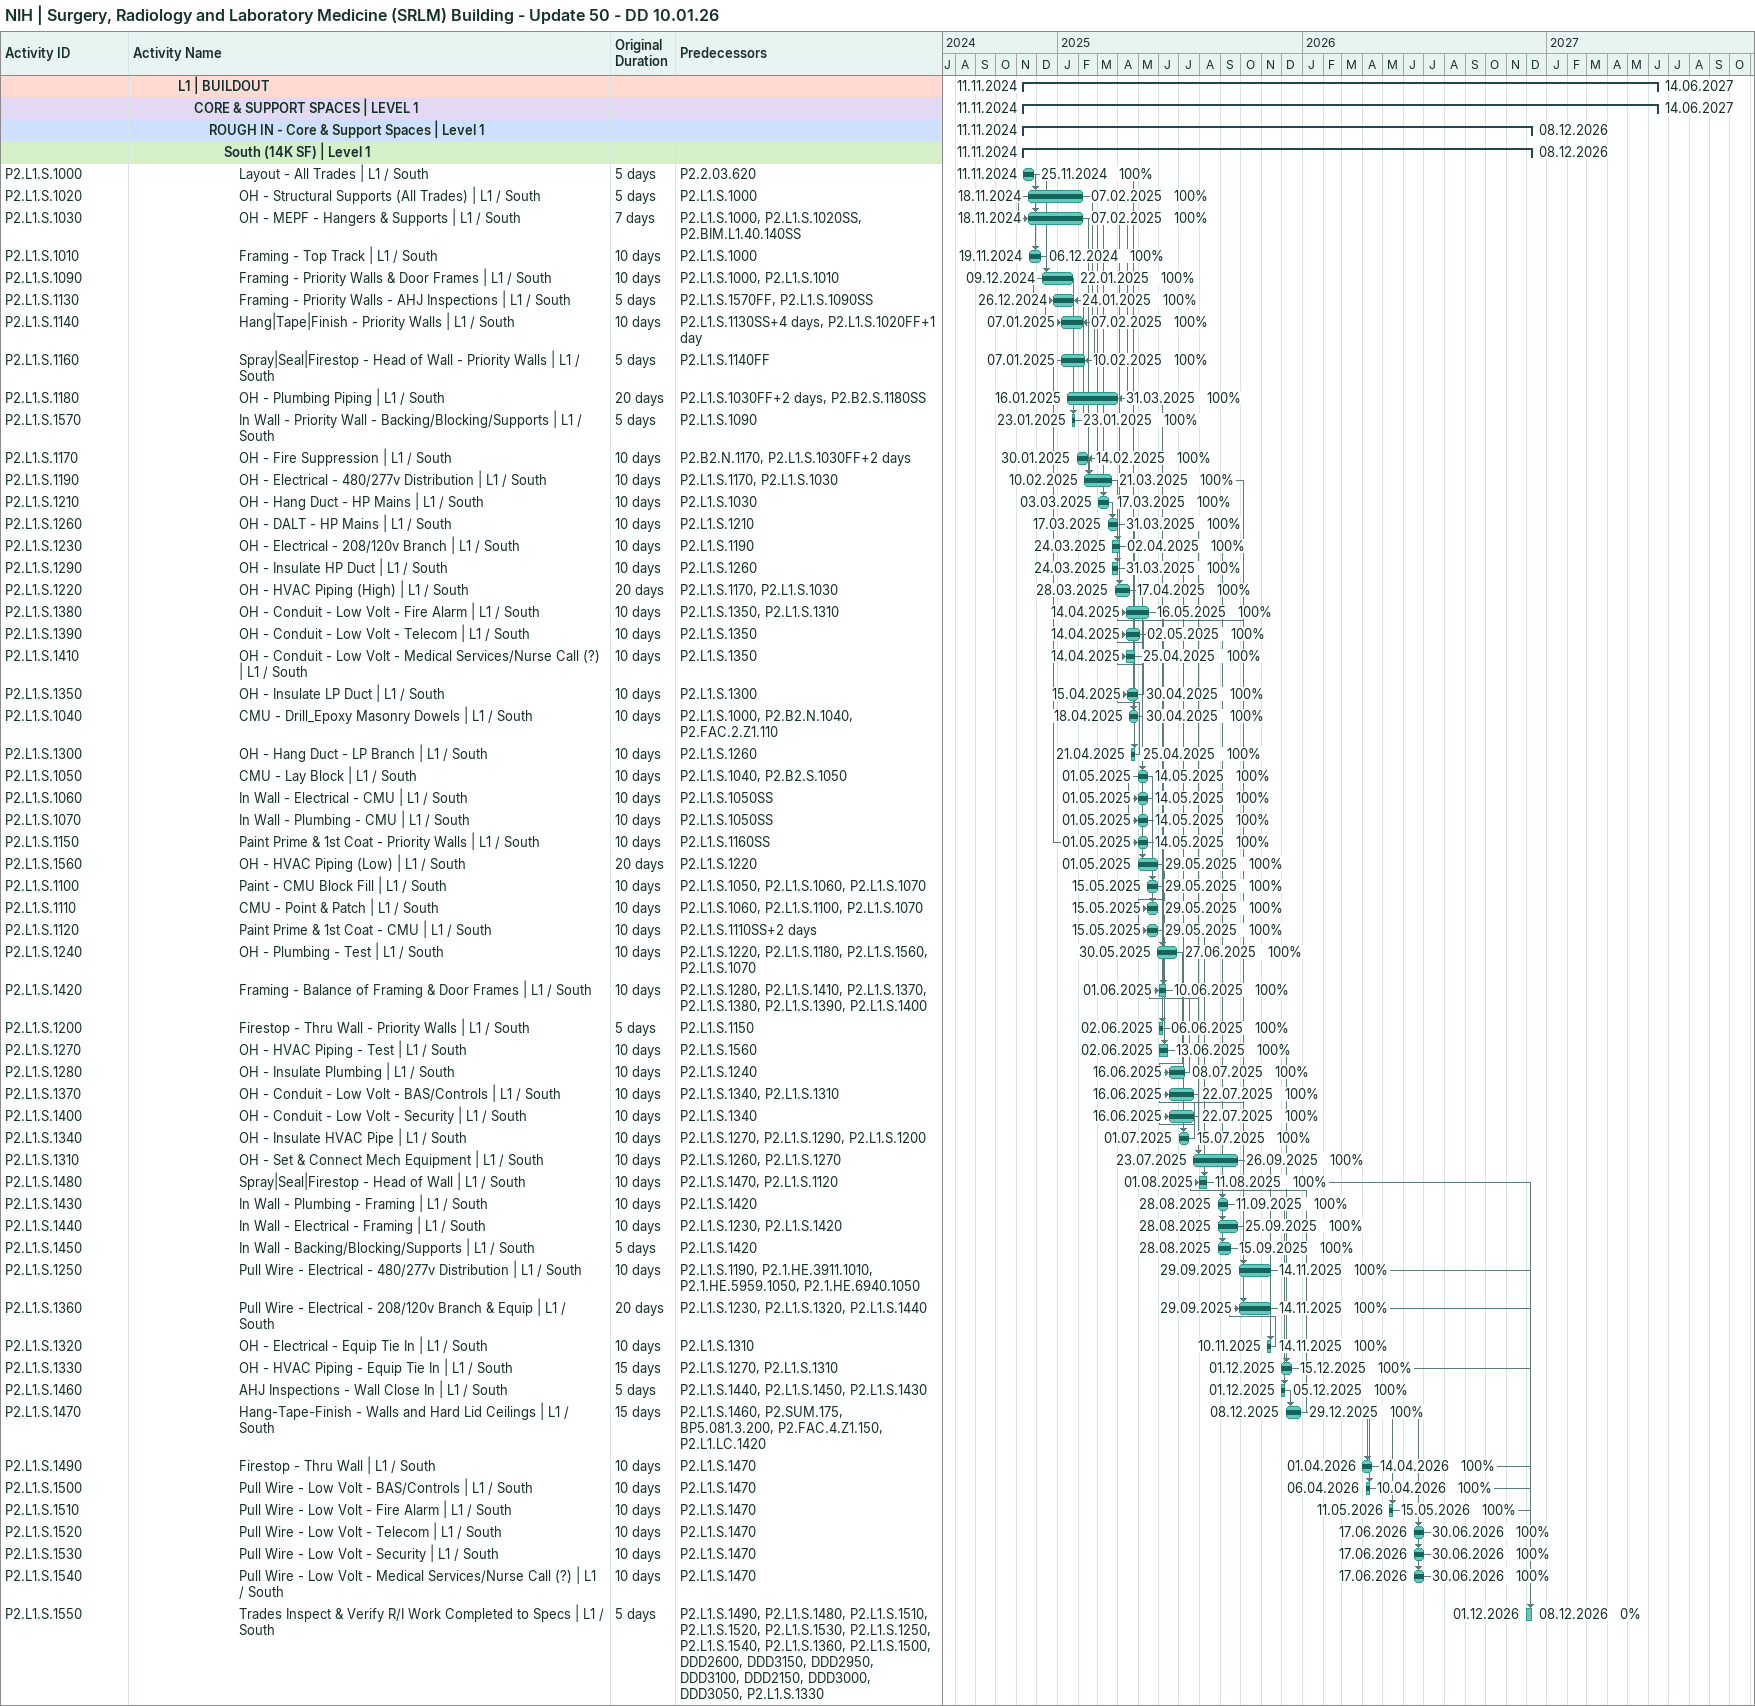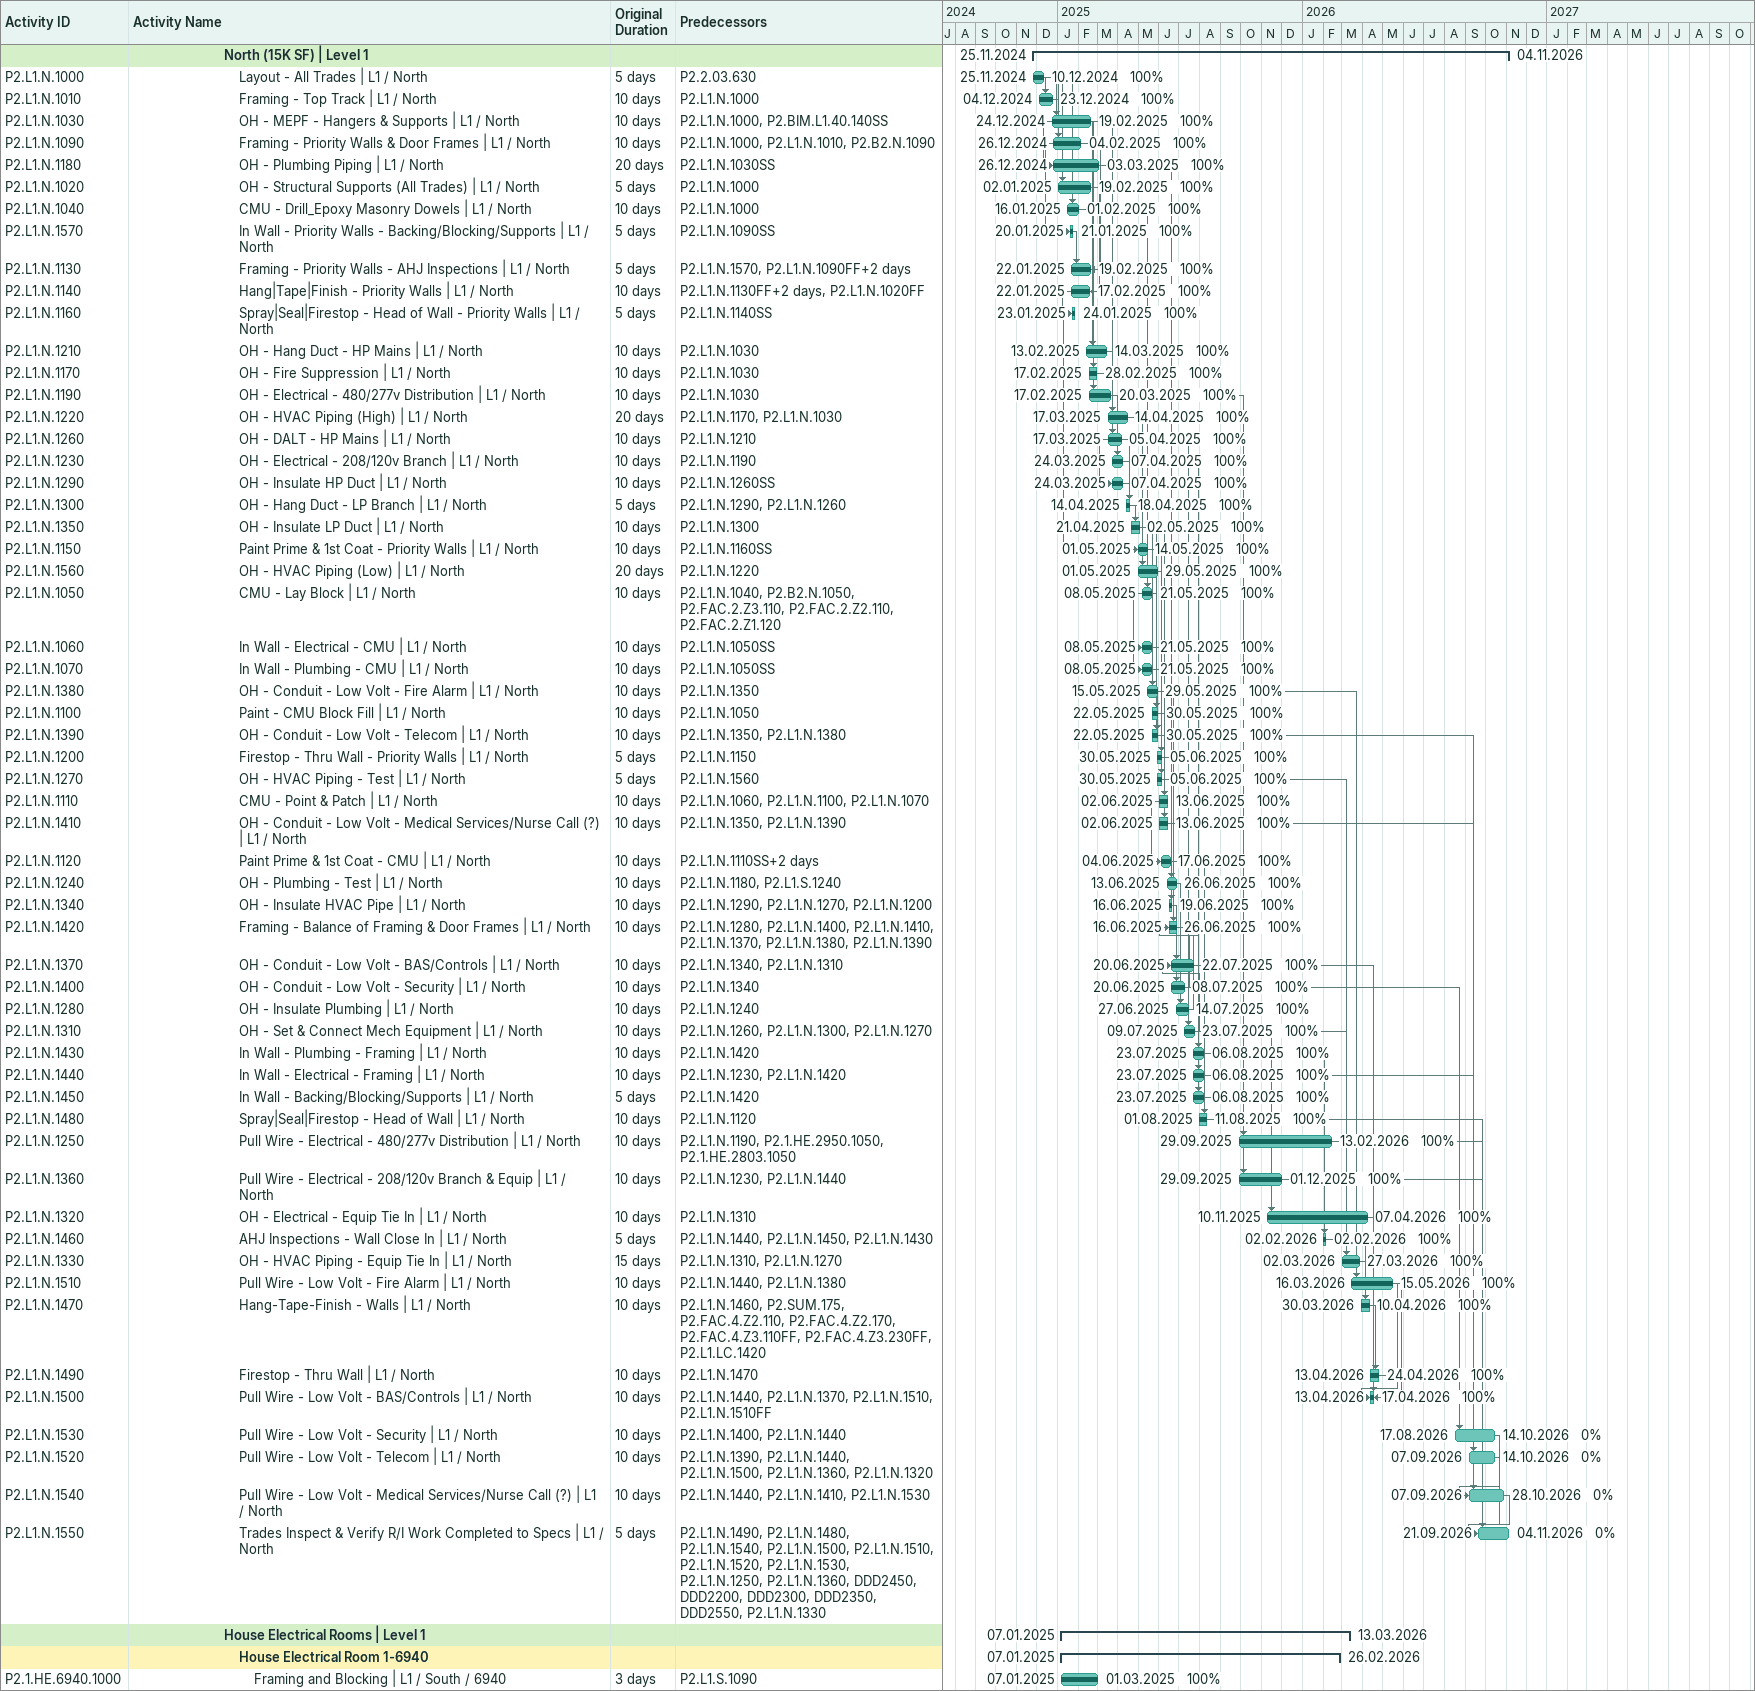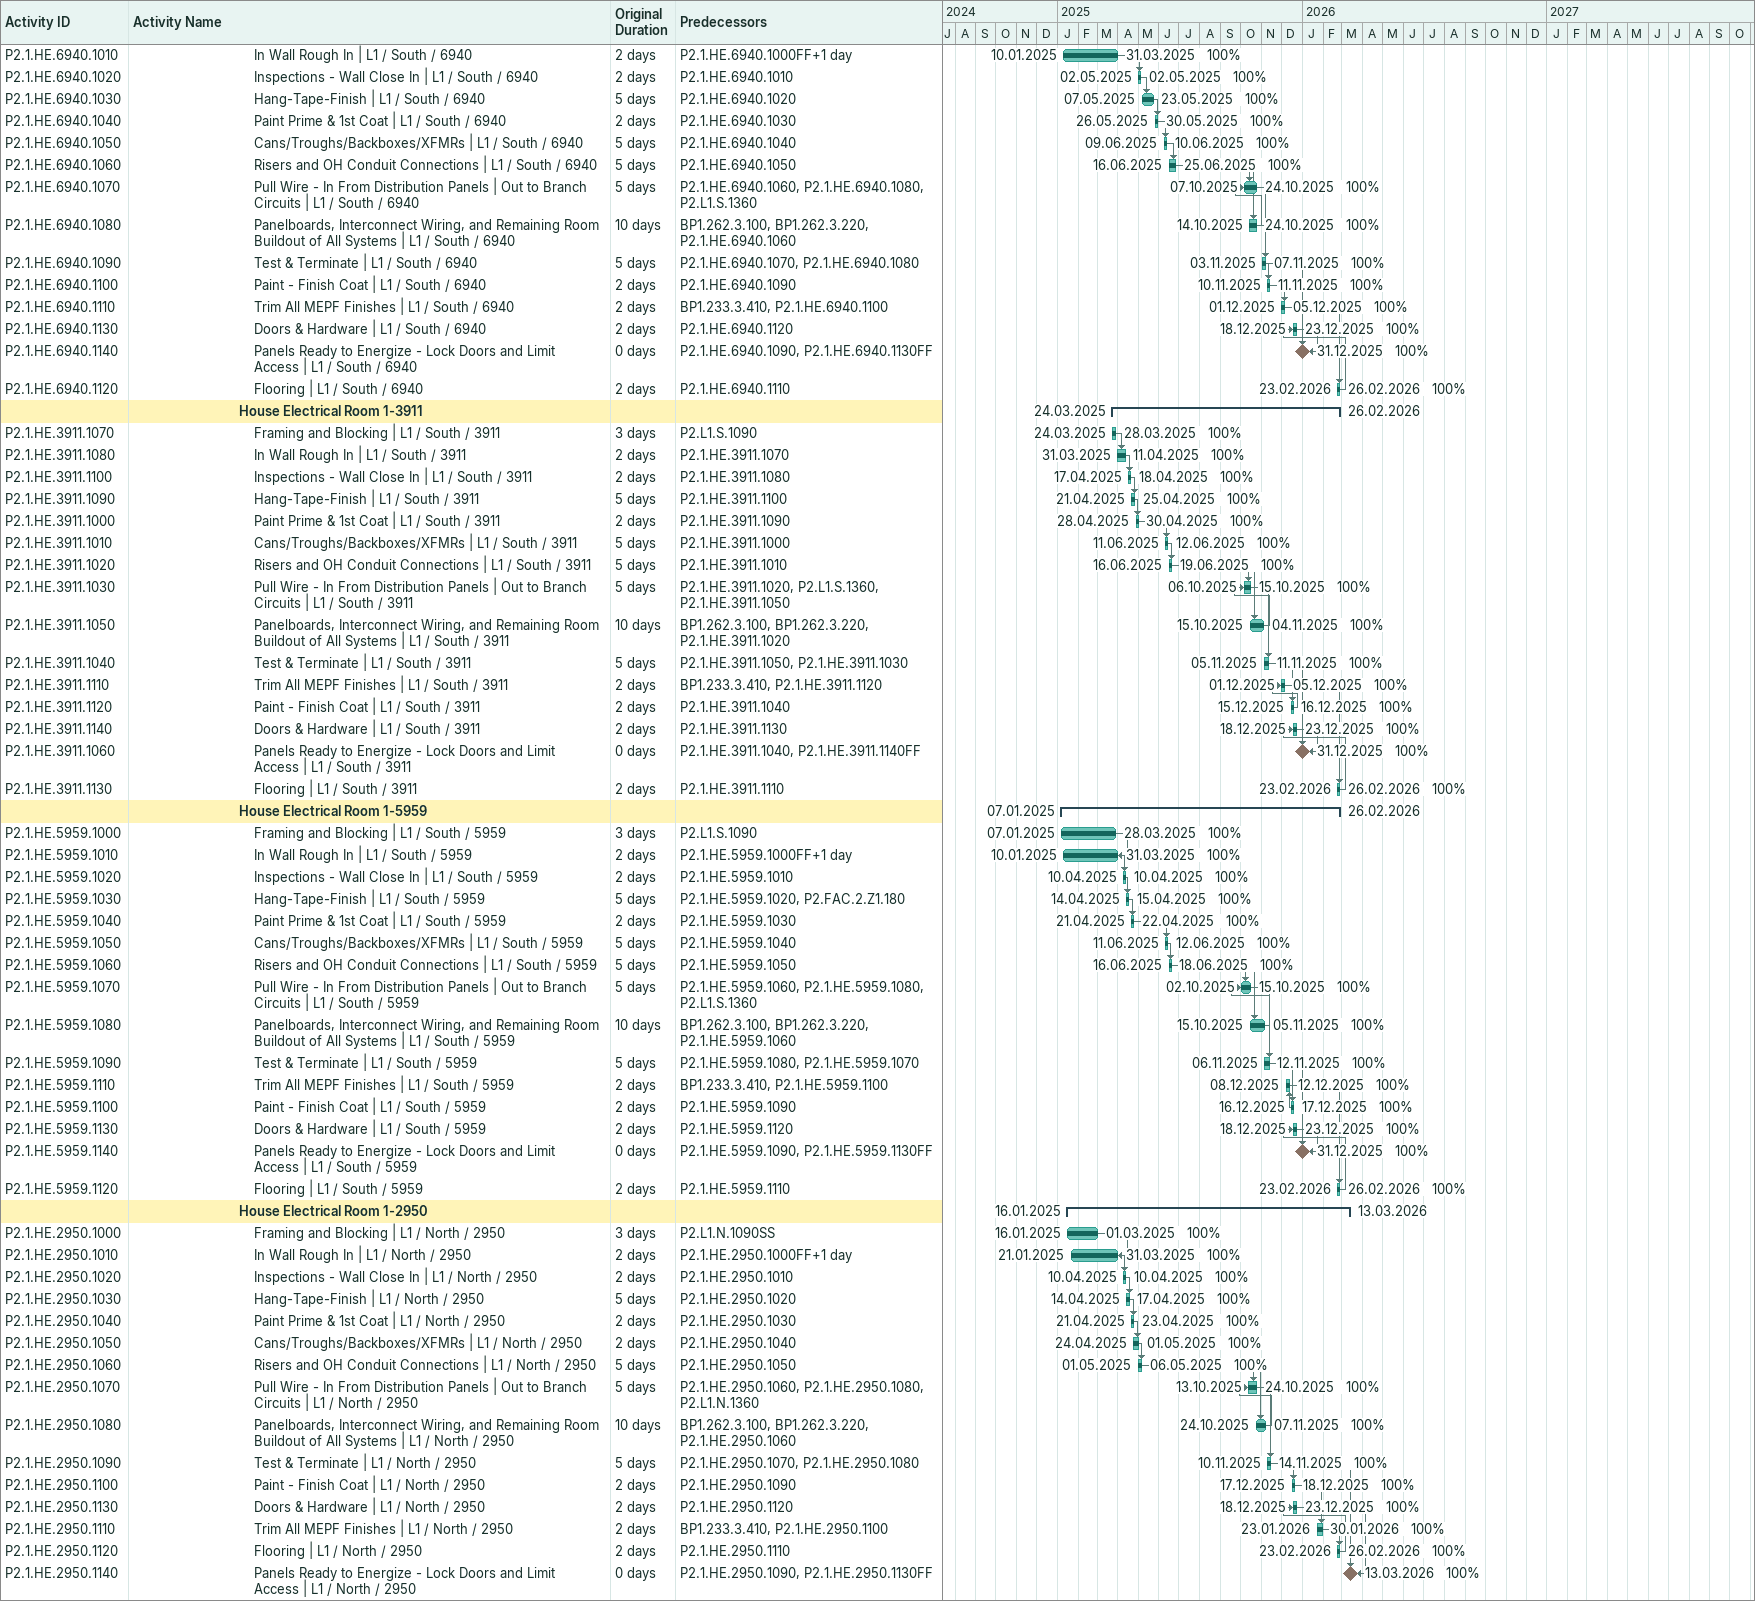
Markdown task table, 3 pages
NIH | Surgery, Radiology and Laboratory Medicine (SRLM) Building - Update 50 - DD 10.01.26

| ID | Level | Task | Original duration | Start | Finish | Predecessors | % complete |
|---|---|---|---|---|---|---|---|
|  | 4 | **L1 \| BUILDOUT** |  | 2024-11-11 | 2027-06-14 |  |  |
|  | 5 | **CORE & SUPPORT SPACES \| LEVEL 1** |  | 2024-11-11 | 2027-06-14 |  |  |
|  | 6 | **ROUGH IN - Core & Support Spaces \| Level 1** |  | 2024-11-11 | 2026-12-08 |  |  |
|  | 7 | **South (14K SF) \| Level 1** |  | 2024-11-11 | 2026-12-08 |  |  |
| P2.L1.S.1000 | 8 | Layout - All Trades \| L1 / South | 5d | 2024-11-11 | 2024-11-25 | P2.2.03.620 | 100 |
| P2.L1.S.1020 | 8 | OH - Structural Supports (All Trades) \| L1 / South | 5d | 2024-11-18 | 2025-02-07 | P2.L1.S.1000 | 100 |
| P2.L1.S.1030 | 8 | OH - MEPF - Hangers & Supports \| L1 / South | 7d | 2024-11-18 | 2025-02-07 | P2.L1.S.1000, P2.L1.S.1020SS, P2.BIM.L1.40.140SS | 100 |
| P2.L1.S.1010 | 8 | Framing - Top Track \| L1 / South | 10d | 2024-11-19 | 2024-12-06 | P2.L1.S.1000 | 100 |
| P2.L1.S.1090 | 8 | Framing - Priority Walls & Door Frames \| L1 / South | 10d | 2024-12-09 | 2025-01-22 | P2.L1.S.1000, P2.L1.S.1010 | 100 |
| P2.L1.S.1130 | 8 | Framing - Priority Walls - AHJ Inspections \| L1 / South | 5d | 2024-12-26 | 2025-01-24 | P2.L1.S.1570FF, P2.L1.S.1090SS | 100 |
| P2.L1.S.1140 | 8 | Hang\|Tape\|Finish - Priority Walls \| L1 / South | 10d | 2025-01-07 | 2025-02-07 | P2.L1.S.1130SS+4d, P2.L1.S.1020FF+1d | 100 |
| P2.L1.S.1160 | 8 | Spray\|Seal\|Firestop - Head of Wall - Priority Walls \| L1 / South | 5d | 2025-01-07 | 2025-02-10 | P2.L1.S.1140FF | 100 |
| P2.L1.S.1180 | 8 | OH - Plumbing Piping \| L1 / South | 20d | 2025-01-16 | 2025-03-31 | P2.L1.S.1030FF+2d, P2.B2.S.1180SS | 100 |
| P2.L1.S.1570 | 8 | In Wall - Priority Wall - Backing/Blocking/Supports \| L1 / South | 5d | 2025-01-23 | 2025-01-23 | P2.L1.S.1090 | 100 |
| P2.L1.S.1170 | 8 | OH - Fire Suppression \| L1 / South | 10d | 2025-01-30 | 2025-02-14 | P2.B2.N.1170, P2.L1.S.1030FF+2d | 100 |
| P2.L1.S.1190 | 8 | OH - Electrical - 480/277v Distribution \| L1 / South | 10d | 2025-02-10 | 2025-03-21 | P2.L1.S.1170, P2.L1.S.1030 | 100 |
| P2.L1.S.1210 | 8 | OH - Hang Duct - HP Mains \| L1 / South | 10d | 2025-03-03 | 2025-03-17 | P2.L1.S.1030 | 100 |
| P2.L1.S.1260 | 8 | OH - DALT - HP Mains \| L1 / South | 10d | 2025-03-17 | 2025-03-31 | P2.L1.S.1210 | 100 |
| P2.L1.S.1230 | 8 | OH - Electrical - 208/120v Branch \| L1 / South | 10d | 2025-03-24 | 2025-04-02 | P2.L1.S.1190 | 100 |
| P2.L1.S.1290 | 8 | OH - Insulate HP Duct \| L1 / South | 10d | 2025-03-24 | 2025-03-31 | P2.L1.S.1260 | 100 |
| P2.L1.S.1220 | 8 | OH - HVAC Piping (High) \| L1 / South | 20d | 2025-03-28 | 2025-04-17 | P2.L1.S.1170, P2.L1.S.1030 | 100 |
| P2.L1.S.1380 | 8 | OH - Conduit - Low Volt - Fire Alarm \| L1 / South | 10d | 2025-04-14 | 2025-05-16 | P2.L1.S.1350, P2.L1.S.1310 | 100 |
| P2.L1.S.1390 | 8 | OH - Conduit - Low Volt - Telecom \| L1 / South | 10d | 2025-04-14 | 2025-05-02 | P2.L1.S.1350 | 100 |
| P2.L1.S.1410 | 8 | OH - Conduit - Low Volt - Medical Services/Nurse Call (?) \| L1 / South | 10d | 2025-04-14 | 2025-04-25 | P2.L1.S.1350 | 100 |
| P2.L1.S.1350 | 8 | OH - Insulate LP Duct \| L1 / South | 10d | 2025-04-15 | 2025-04-30 | P2.L1.S.1300 | 100 |
| P2.L1.S.1040 | 8 | CMU - Drill_Epoxy Masonry Dowels \| L1 / South | 10d | 2025-04-18 | 2025-04-30 | P2.L1.S.1000, P2.B2.N.1040, P2.FAC.2.Z1.110 | 100 |
| P2.L1.S.1300 | 8 | OH - Hang Duct - LP Branch \| L1 / South | 10d | 2025-04-21 | 2025-04-25 | P2.L1.S.1260 | 100 |
| P2.L1.S.1050 | 8 | CMU - Lay Block \| L1 / South | 10d | 2025-05-01 | 2025-05-14 | P2.L1.S.1040, P2.B2.S.1050 | 100 |
| P2.L1.S.1060 | 8 | In Wall - Electrical - CMU \| L1 / South | 10d | 2025-05-01 | 2025-05-14 | P2.L1.S.1050SS | 100 |
| P2.L1.S.1070 | 8 | In Wall - Plumbing - CMU \| L1 / South | 10d | 2025-05-01 | 2025-05-14 | P2.L1.S.1050SS | 100 |
| P2.L1.S.1150 | 8 | Paint Prime & 1st Coat - Priority Walls \| L1 / South | 10d | 2025-05-01 | 2025-05-14 | P2.L1.S.1160SS | 100 |
| P2.L1.S.1560 | 8 | OH - HVAC Piping (Low) \| L1 / South | 20d | 2025-05-01 | 2025-05-29 | P2.L1.S.1220 | 100 |
| P2.L1.S.1100 | 8 | Paint - CMU Block Fill \| L1 / South | 10d | 2025-05-15 | 2025-05-29 | P2.L1.S.1050, P2.L1.S.1060, P2.L1.S.1070 | 100 |
| P2.L1.S.1110 | 8 | CMU - Point & Patch \| L1 / South | 10d | 2025-05-15 | 2025-05-29 | P2.L1.S.1060, P2.L1.S.1100, P2.L1.S.1070 | 100 |
| P2.L1.S.1120 | 8 | Paint Prime & 1st Coat - CMU \| L1 / South | 10d | 2025-05-15 | 2025-05-29 | P2.L1.S.1110SS+2d | 100 |
| P2.L1.S.1240 | 8 | OH - Plumbing - Test \| L1 / South | 10d | 2025-05-30 | 2025-06-27 | P2.L1.S.1220, P2.L1.S.1180, P2.L1.S.1560, P2.L1.S.1070 | 100 |
| P2.L1.S.1420 | 8 | Framing - Balance of Framing & Door Frames \| L1 / South | 10d | 2025-06-01 | 2025-06-10 | P2.L1.S.1280, P2.L1.S.1410, P2.L1.S.1370, P2.L1.S.1380, P2.L1.S.1390, P2.L1.S.1400 | 100 |
| P2.L1.S.1200 | 8 | Firestop - Thru Wall - Priority Walls \| L1 / South | 5d | 2025-06-02 | 2025-06-06 | P2.L1.S.1150 | 100 |
| P2.L1.S.1270 | 8 | OH - HVAC Piping - Test \| L1 / South | 10d | 2025-06-02 | 2025-06-13 | P2.L1.S.1560 | 100 |
| P2.L1.S.1280 | 8 | OH - Insulate Plumbing \| L1 / South | 10d | 2025-06-16 | 2025-07-08 | P2.L1.S.1240 | 100 |
| P2.L1.S.1370 | 8 | OH - Conduit - Low Volt - BAS/Controls \| L1 / South | 10d | 2025-06-16 | 2025-07-22 | P2.L1.S.1340, P2.L1.S.1310 | 100 |
| P2.L1.S.1400 | 8 | OH - Conduit - Low Volt - Security \| L1 / South | 10d | 2025-06-16 | 2025-07-22 | P2.L1.S.1340 | 100 |
| P2.L1.S.1340 | 8 | OH - Insulate HVAC Pipe \| L1 / South | 10d | 2025-07-01 | 2025-07-15 | P2.L1.S.1270, P2.L1.S.1290, P2.L1.S.1200 | 100 |
| P2.L1.S.1310 | 8 | OH - Set & Connect Mech Equipment \| L1 / South | 10d | 2025-07-23 | 2025-09-26 | P2.L1.S.1260, P2.L1.S.1270 | 100 |
| P2.L1.S.1480 | 8 | Spray\|Seal\|Firestop - Head of Wall \| L1 / South | 10d | 2025-08-01 | 2025-08-11 | P2.L1.S.1470, P2.L1.S.1120 | 100 |
| P2.L1.S.1430 | 8 | In Wall - Plumbing - Framing \| L1 / South | 10d | 2025-08-28 | 2025-09-11 | P2.L1.S.1420 | 100 |
| P2.L1.S.1440 | 8 | In Wall - Electrical - Framing \| L1 / South | 10d | 2025-08-28 | 2025-09-25 | P2.L1.S.1230, P2.L1.S.1420 | 100 |
| P2.L1.S.1450 | 8 | In Wall - Backing/Blocking/Supports \| L1 / South | 5d | 2025-08-28 | 2025-09-15 | P2.L1.S.1420 | 100 |
| P2.L1.S.1250 | 8 | Pull Wire - Electrical - 480/277v Distribution \| L1 / South | 10d | 2025-09-29 | 2025-11-14 | P2.L1.S.1190, P2.1.HE.3911.1010, P2.1.HE.5959.1050, P2.1.HE.6940.1050 | 100 |
| P2.L1.S.1360 | 8 | Pull Wire - Electrical - 208/120v Branch & Equip \| L1 / South | 20d | 2025-09-29 | 2025-11-14 | P2.L1.S.1230, P2.L1.S.1320, P2.L1.S.1440 | 100 |
| P2.L1.S.1320 | 8 | OH - Electrical - Equip Tie In \| L1 / South | 10d | 2025-11-10 | 2025-11-14 | P2.L1.S.1310 | 100 |
| P2.L1.S.1330 | 8 | OH - HVAC Piping - Equip Tie In \| L1 / South | 15d | 2025-12-01 | 2025-12-15 | P2.L1.S.1270, P2.L1.S.1310 | 100 |
| P2.L1.S.1460 | 8 | AHJ Inspections - Wall Close In \| L1 / South | 5d | 2025-12-01 | 2025-12-05 | P2.L1.S.1440, P2.L1.S.1450, P2.L1.S.1430 | 100 |
| P2.L1.S.1470 | 8 | Hang-Tape-Finish - Walls and Hard Lid Ceilings \| L1 / South | 15d | 2025-12-08 | 2025-12-29 | P2.L1.S.1460, P2.SUM.175, BP5.081.3.200, P2.FAC.4.Z1.150, P2.L1.LC.1420 | 100 |
| P2.L1.S.1490 | 8 | Firestop - Thru Wall \| L1 / South | 10d | 2026-04-01 | 2026-04-14 | P2.L1.S.1470 | 100 |
| P2.L1.S.1500 | 8 | Pull Wire - Low Volt - BAS/Controls \| L1 / South | 10d | 2026-04-06 | 2026-04-10 | P2.L1.S.1470 | 100 |
| P2.L1.S.1510 | 8 | Pull Wire - Low Volt - Fire Alarm \| L1 / South | 10d | 2026-05-11 | 2026-05-15 | P2.L1.S.1470 | 100 |
| P2.L1.S.1520 | 8 | Pull Wire - Low Volt - Telecom \| L1 / South | 10d | 2026-06-17 | 2026-06-30 | P2.L1.S.1470 | 100 |
| P2.L1.S.1530 | 8 | Pull Wire - Low Volt - Security \| L1 / South | 10d | 2026-06-17 | 2026-06-30 | P2.L1.S.1470 | 100 |
| P2.L1.S.1540 | 8 | Pull Wire - Low Volt - Medical Services/Nurse Call (?) \| L1 / South | 10d | 2026-06-17 | 2026-06-30 | P2.L1.S.1470 | 100 |
| P2.L1.S.1550 | 8 | Trades Inspect & Verify R/I Work Completed to Specs \| L1 / South | 5d | 2026-12-01 | 2026-12-08 | P2.L1.S.1490, P2.L1.S.1480, P2.L1.S.1510, P2.L1.S.1520, P2.L1.S.1530, P2.L1.S.1250, P2.L1.S.1540, P2.L1.S.1360, P2.L1.S.1500, DDD2600, DDD3150, DDD2950, DDD3100, DDD2150, DDD3000, DDD3050, P2.L1.S.1330 | 0 |
|  | 7 | **North (15K SF) \| Level 1** |  | 2024-11-25 | 2026-11-04 |  |  |
| P2.L1.N.1000 | 8 | Layout - All Trades \| L1 / North | 5d | 2024-11-25 | 2024-12-10 | P2.2.03.630 | 100 |
| P2.L1.N.1010 | 8 | Framing - Top Track \| L1 / North | 10d | 2024-12-04 | 2024-12-23 | P2.L1.N.1000 | 100 |
| P2.L1.N.1030 | 8 | OH - MEPF - Hangers & Supports \| L1 / North | 10d | 2024-12-24 | 2025-02-19 | P2.L1.N.1000, P2.BIM.L1.40.140SS | 100 |
| P2.L1.N.1090 | 8 | Framing - Priority Walls & Door Frames \| L1 / North | 10d | 2024-12-26 | 2025-02-04 | P2.L1.N.1000, P2.L1.N.1010, P2.B2.N.1090 | 100 |
| P2.L1.N.1180 | 8 | OH - Plumbing Piping \| L1 / North | 20d | 2024-12-26 | 2025-03-03 | P2.L1.N.1030SS | 100 |
| P2.L1.N.1020 | 8 | OH - Structural Supports (All Trades) \| L1 / North | 5d | 2025-01-02 | 2025-02-19 | P2.L1.N.1000 | 100 |
| P2.L1.N.1040 | 8 | CMU - Drill_Epoxy Masonry Dowels \| L1 / North | 10d | 2025-01-16 | 2025-02-01 | P2.L1.N.1000 | 100 |
| P2.L1.N.1570 | 8 | In Wall - Priority Walls - Backing/Blocking/Supports \| L1 / North | 5d | 2025-01-20 | 2025-01-21 | P2.L1.N.1090SS | 100 |
| P2.L1.N.1130 | 8 | Framing - Priority Walls - AHJ Inspections \| L1 / North | 5d | 2025-01-22 | 2025-02-19 | P2.L1.N.1570, P2.L1.N.1090FF+2d | 100 |
| P2.L1.N.1140 | 8 | Hang\|Tape\|Finish - Priority Walls \| L1 / North | 10d | 2025-01-22 | 2025-02-17 | P2.L1.N.1130FF+2d, P2.L1.N.1020FF | 100 |
| P2.L1.N.1160 | 8 | Spray\|Seal\|Firestop - Head of Wall - Priority Walls \| L1 / North | 5d | 2025-01-23 | 2025-01-24 | P2.L1.N.1140SS | 100 |
| P2.L1.N.1210 | 8 | OH - Hang Duct - HP Mains \| L1 / North | 10d | 2025-02-13 | 2025-03-14 | P2.L1.N.1030 | 100 |
| P2.L1.N.1170 | 8 | OH - Fire Suppression \| L1 / North | 10d | 2025-02-17 | 2025-02-28 | P2.L1.N.1030 | 100 |
| P2.L1.N.1190 | 8 | OH - Electrical - 480/277v Distribution \| L1 / North | 10d | 2025-02-17 | 2025-03-20 | P2.L1.N.1030 | 100 |
| P2.L1.N.1220 | 8 | OH - HVAC Piping (High) \| L1 / North | 20d | 2025-03-17 | 2025-04-14 | P2.L1.N.1170, P2.L1.N.1030 | 100 |
| P2.L1.N.1260 | 8 | OH - DALT - HP Mains \| L1 / North | 10d | 2025-03-17 | 2025-04-05 | P2.L1.N.1210 | 100 |
| P2.L1.N.1230 | 8 | OH - Electrical - 208/120v Branch \| L1 / North | 10d | 2025-03-24 | 2025-04-07 | P2.L1.N.1190 | 100 |
| P2.L1.N.1290 | 8 | OH - Insulate HP Duct \| L1 / North | 10d | 2025-03-24 | 2025-04-07 | P2.L1.N.1260SS | 100 |
| P2.L1.N.1300 | 8 | OH - Hang Duct - LP Branch \| L1 / North | 5d | 2025-04-14 | 2025-04-18 | P2.L1.N.1290, P2.L1.N.1260 | 100 |
| P2.L1.N.1350 | 8 | OH - Insulate LP Duct \| L1 / North | 10d | 2025-04-21 | 2025-05-02 | P2.L1.N.1300 | 100 |
| P2.L1.N.1150 | 8 | Paint Prime & 1st Coat - Priority Walls \| L1 / North | 10d | 2025-05-01 | 2025-05-14 | P2.L1.N.1160SS | 100 |
| P2.L1.N.1560 | 8 | OH - HVAC Piping (Low) \| L1 / North | 20d | 2025-05-01 | 2025-05-29 | P2.L1.N.1220 | 100 |
| P2.L1.N.1050 | 8 | CMU - Lay Block \| L1 / North | 10d | 2025-05-08 | 2025-05-21 | P2.L1.N.1040, P2.B2.N.1050, P2.FAC.2.Z3.110, P2.FAC.2.Z2.110, P2.FAC.2.Z1.120 | 100 |
| P2.L1.N.1060 | 8 | In Wall - Electrical - CMU \| L1 / North | 10d | 2025-05-08 | 2025-05-21 | P2.L1.N.1050SS | 100 |
| P2.L1.N.1070 | 8 | In Wall - Plumbing - CMU \| L1 / North | 10d | 2025-05-08 | 2025-05-21 | P2.L1.N.1050SS | 100 |
| P2.L1.N.1380 | 8 | OH - Conduit - Low Volt - Fire Alarm \| L1 / North | 10d | 2025-05-15 | 2025-05-29 | P2.L1.N.1350 | 100 |
| P2.L1.N.1100 | 8 | Paint - CMU Block Fill \| L1 / North | 10d | 2025-05-22 | 2025-05-30 | P2.L1.N.1050 | 100 |
| P2.L1.N.1390 | 8 | OH - Conduit - Low Volt - Telecom \| L1 / North | 10d | 2025-05-22 | 2025-05-30 | P2.L1.N.1350, P2.L1.N.1380 | 100 |
| P2.L1.N.1200 | 8 | Firestop - Thru Wall - Priority Walls \| L1 / North | 5d | 2025-05-30 | 2025-06-05 | P2.L1.N.1150 | 100 |
| P2.L1.N.1270 | 8 | OH - HVAC Piping - Test \| L1 / North | 5d | 2025-05-30 | 2025-06-05 | P2.L1.N.1560 | 100 |
| P2.L1.N.1110 | 8 | CMU - Point & Patch \| L1 / North | 10d | 2025-06-02 | 2025-06-13 | P2.L1.N.1060, P2.L1.N.1100, P2.L1.N.1070 | 100 |
| P2.L1.N.1410 | 8 | OH - Conduit - Low Volt - Medical Services/Nurse Call (?) \| L1 / North | 10d | 2025-06-02 | 2025-06-13 | P2.L1.N.1350, P2.L1.N.1390 | 100 |
| P2.L1.N.1120 | 8 | Paint Prime & 1st Coat - CMU \| L1 / North | 10d | 2025-06-04 | 2025-06-17 | P2.L1.N.1110SS+2d | 100 |
| P2.L1.N.1240 | 8 | OH - Plumbing - Test \| L1 / North | 10d | 2025-06-13 | 2025-06-26 | P2.L1.N.1180, P2.L1.S.1240 | 100 |
| P2.L1.N.1340 | 8 | OH - Insulate HVAC Pipe \| L1 / North | 10d | 2025-06-16 | 2025-06-19 | P2.L1.N.1290, P2.L1.N.1270, P2.L1.N.1200 | 100 |
| P2.L1.N.1420 | 8 | Framing - Balance of Framing & Door Frames \| L1 / North | 10d | 2025-06-16 | 2025-06-26 | P2.L1.N.1280, P2.L1.N.1400, P2.L1.N.1410, P2.L1.N.1370, P2.L1.N.1380, P2.L1.N.1390 | 100 |
| P2.L1.N.1370 | 8 | OH - Conduit - Low Volt - BAS/Controls \| L1 / North | 10d | 2025-06-20 | 2025-07-22 | P2.L1.N.1340, P2.L1.N.1310 | 100 |
| P2.L1.N.1400 | 8 | OH - Conduit - Low Volt - Security \| L1 / North | 10d | 2025-06-20 | 2025-07-08 | P2.L1.N.1340 | 100 |
| P2.L1.N.1280 | 8 | OH - Insulate Plumbing \| L1 / North | 10d | 2025-06-27 | 2025-07-14 | P2.L1.N.1240 | 100 |
| P2.L1.N.1310 | 8 | OH - Set & Connect Mech Equipment \| L1 / North | 10d | 2025-07-09 | 2025-07-23 | P2.L1.N.1260, P2.L1.N.1300, P2.L1.N.1270 | 100 |
| P2.L1.N.1430 | 8 | In Wall - Plumbing - Framing \| L1 / North | 10d | 2025-07-23 | 2025-08-06 | P2.L1.N.1420 | 100 |
| P2.L1.N.1440 | 8 | In Wall - Electrical - Framing \| L1 / North | 10d | 2025-07-23 | 2025-08-06 | P2.L1.N.1230, P2.L1.N.1420 | 100 |
| P2.L1.N.1450 | 8 | In Wall - Backing/Blocking/Supports \| L1 / North | 5d | 2025-07-23 | 2025-08-06 | P2.L1.N.1420 | 100 |
| P2.L1.N.1480 | 8 | Spray\|Seal\|Firestop - Head of Wall \| L1 / North | 10d | 2025-08-01 | 2025-08-11 | P2.L1.N.1120 | 100 |
| P2.L1.N.1250 | 8 | Pull Wire - Electrical - 480/277v Distribution \| L1 / North | 10d | 2025-09-29 | 2026-02-13 | P2.L1.N.1190, P2.1.HE.2950.1050, P2.1.HE.2803.1050 | 100 |
| P2.L1.N.1360 | 8 | Pull Wire - Electrical - 208/120v Branch & Equip \| L1 / North | 10d | 2025-09-29 | 2025-12-01 | P2.L1.N.1230, P2.L1.N.1440 | 100 |
| P2.L1.N.1320 | 8 | OH - Electrical - Equip Tie In \| L1 / North | 10d | 2025-11-10 | 2026-04-07 | P2.L1.N.1310 | 100 |
| P2.L1.N.1460 | 8 | AHJ Inspections - Wall Close In \| L1 / North | 5d | 2026-02-02 | 2026-02-02 | P2.L1.N.1440, P2.L1.N.1450, P2.L1.N.1430 | 100 |
| P2.L1.N.1330 | 8 | OH - HVAC Piping - Equip Tie In \| L1 / North | 15d | 2026-03-02 | 2026-03-27 | P2.L1.N.1310, P2.L1.N.1270 | 100 |
| P2.L1.N.1510 | 8 | Pull Wire - Low Volt - Fire Alarm \| L1 / North | 10d | 2026-03-16 | 2026-05-15 | P2.L1.N.1440, P2.L1.N.1380 | 100 |
| P2.L1.N.1470 | 8 | Hang-Tape-Finish - Walls \| L1 / North | 10d | 2026-03-30 | 2026-04-10 | P2.L1.N.1460, P2.SUM.175, P2.FAC.4.Z2.110, P2.FAC.4.Z2.170, P2.FAC.4.Z3.110FF, P2.FAC.4.Z3.230FF, P2.L1.LC.1420 | 100 |
| P2.L1.N.1490 | 8 | Firestop - Thru Wall \| L1 / North | 10d | 2026-04-13 | 2026-04-24 | P2.L1.N.1470 | 100 |
| P2.L1.N.1500 | 8 | Pull Wire - Low Volt - BAS/Controls \| L1 / North | 10d | 2026-04-13 | 2026-04-17 | P2.L1.N.1440, P2.L1.N.1370, P2.L1.N.1510, P2.L1.N.1510FF | 100 |
| P2.L1.N.1530 | 8 | Pull Wire - Low Volt - Security \| L1 / North | 10d | 2026-08-17 | 2026-10-14 | P2.L1.N.1400, P2.L1.N.1440 | 0 |
| P2.L1.N.1520 | 8 | Pull Wire - Low Volt - Telecom \| L1 / North | 10d | 2026-09-07 | 2026-10-14 | P2.L1.N.1390, P2.L1.N.1440, P2.L1.N.1500, P2.L1.N.1360, P2.L1.N.1320 | 0 |
| P2.L1.N.1540 | 8 | Pull Wire - Low Volt - Medical Services/Nurse Call (?) \| L1 / North | 10d | 2026-09-07 | 2026-10-28 | P2.L1.N.1440, P2.L1.N.1410, P2.L1.N.1530 | 0 |
| P2.L1.N.1550 | 8 | Trades Inspect & Verify R/I Work Completed to Specs \| L1 / North | 5d | 2026-09-21 | 2026-11-04 | P2.L1.N.1490, P2.L1.N.1480, P2.L1.N.1540, P2.L1.N.1500, P2.L1.N.1510, P2.L1.N.1520, P2.L1.N.1530, P2.L1.N.1250, P2.L1.N.1360, DDD2450, DDD2200, DDD2300, DDD2350, DDD2550, P2.L1.N.1330 | 0 |
|  | 7 | **House Electrical Rooms \| Level 1** |  | 2025-01-07 | 2026-03-13 |  |  |
|  | 8 | **House Electrical Room 1-6940** |  | 2025-01-07 | 2026-02-26 |  |  |
| P2.1.HE.6940.1000 | 9 | Framing and Blocking \| L1 / South / 6940 | 3d | 2025-01-07 | 2025-03-01 | P2.L1.S.1090 | 100 |
| P2.1.HE.6940.1010 | 9 | In Wall Rough In \| L1 / South / 6940 | 2d | 2025-01-10 | 2025-03-31 | P2.1.HE.6940.1000FF+1d | 100 |
| P2.1.HE.6940.1020 | 9 | Inspections - Wall Close In \| L1 / South / 6940 | 2d | 2025-05-02 | 2025-05-02 | P2.1.HE.6940.1010 | 100 |
| P2.1.HE.6940.1030 | 9 | Hang-Tape-Finish \| L1 / South / 6940 | 5d | 2025-05-07 | 2025-05-23 | P2.1.HE.6940.1020 | 100 |
| P2.1.HE.6940.1040 | 9 | Paint Prime & 1st Coat \| L1 / South / 6940 | 2d | 2025-05-26 | 2025-05-30 | P2.1.HE.6940.1030 | 100 |
| P2.1.HE.6940.1050 | 9 | Cans/Troughs/Backboxes/XFMRs \| L1 / South / 6940 | 5d | 2025-06-09 | 2025-06-10 | P2.1.HE.6940.1040 | 100 |
| P2.1.HE.6940.1060 | 9 | Risers and OH Conduit Connections \| L1 / South / 6940 | 5d | 2025-06-16 | 2025-06-25 | P2.1.HE.6940.1050 | 100 |
| P2.1.HE.6940.1070 | 9 | Pull Wire - In From Distribution Panels \| Out to Branch Circuits \| L1 / South / 6940 | 5d | 2025-10-07 | 2025-10-24 | P2.1.HE.6940.1060, P2.1.HE.6940.1080, P2.L1.S.1360 | 100 |
| P2.1.HE.6940.1080 | 9 | Panelboards, Interconnect Wiring, and Remaining Room Buildout of All Systems \| L1 / South / 6940 | 10d | 2025-10-14 | 2025-10-24 | BP1.262.3.100, BP1.262.3.220, P2.1.HE.6940.1060 | 100 |
| P2.1.HE.6940.1090 | 9 | Test & Terminate \| L1 / South / 6940 | 5d | 2025-11-03 | 2025-11-07 | P2.1.HE.6940.1070, P2.1.HE.6940.1080 | 100 |
| P2.1.HE.6940.1100 | 9 | Paint - Finish Coat \| L1 / South / 6940 | 2d | 2025-11-10 | 2025-11-11 | P2.1.HE.6940.1090 | 100 |
| P2.1.HE.6940.1110 | 9 | Trim All MEPF Finishes \| L1 / South / 6940 | 2d | 2025-12-01 | 2025-12-05 | BP1.233.3.410, P2.1.HE.6940.1100 | 100 |
| P2.1.HE.6940.1130 | 9 | Doors & Hardware \| L1 / South / 6940 | 2d | 2025-12-18 | 2025-12-23 | P2.1.HE.6940.1120 | 100 |
| P2.1.HE.6940.1140 | 9 | Panels Ready to Energize - Lock Doors and Limit Access \| L1 / South / 6940 | 0d | 2025-12-31 | 2025-12-31 | P2.1.HE.6940.1090, P2.1.HE.6940.1130FF | 100 |
| P2.1.HE.6940.1120 | 9 | Flooring \| L1 / South / 6940 | 2d | 2026-02-23 | 2026-02-26 | P2.1.HE.6940.1110 | 100 |
|  | 8 | **House Electrical Room 1-3911** |  | 2025-03-24 | 2026-02-26 |  |  |
| P2.1.HE.3911.1070 | 9 | Framing and Blocking \| L1 / South / 3911 | 3d | 2025-03-24 | 2025-03-28 | P2.L1.S.1090 | 100 |
| P2.1.HE.3911.1080 | 9 | In Wall Rough In \| L1 / South / 3911 | 2d | 2025-03-31 | 2025-04-11 | P2.1.HE.3911.1070 | 100 |
| P2.1.HE.3911.1100 | 9 | Inspections - Wall Close In \| L1 / South / 3911 | 2d | 2025-04-17 | 2025-04-18 | P2.1.HE.3911.1080 | 100 |
| P2.1.HE.3911.1090 | 9 | Hang-Tape-Finish \| L1 / South / 3911 | 5d | 2025-04-21 | 2025-04-25 | P2.1.HE.3911.1100 | 100 |
| P2.1.HE.3911.1000 | 9 | Paint Prime & 1st Coat \| L1 / South / 3911 | 2d | 2025-04-28 | 2025-04-30 | P2.1.HE.3911.1090 | 100 |
| P2.1.HE.3911.1010 | 9 | Cans/Troughs/Backboxes/XFMRs \| L1 / South / 3911 | 5d | 2025-06-11 | 2025-06-12 | P2.1.HE.3911.1000 | 100 |
| P2.1.HE.3911.1020 | 9 | Risers and OH Conduit Connections \| L1 / South / 3911 | 5d | 2025-06-16 | 2025-06-19 | P2.1.HE.3911.1010 | 100 |
| P2.1.HE.3911.1030 | 9 | Pull Wire - In From Distribution Panels \| Out to Branch Circuits \| L1 / South / 3911 | 5d | 2025-10-06 | 2025-10-15 | P2.1.HE.3911.1020, P2.L1.S.1360, P2.1.HE.3911.1050 | 100 |
| P2.1.HE.3911.1050 | 9 | Panelboards, Interconnect Wiring, and Remaining Room Buildout of All Systems \| L1 / South / 3911 | 10d | 2025-10-15 | 2025-11-04 | BP1.262.3.100, BP1.262.3.220, P2.1.HE.3911.1020 | 100 |
| P2.1.HE.3911.1040 | 9 | Test & Terminate \| L1 / South / 3911 | 5d | 2025-11-05 | 2025-11-11 | P2.1.HE.3911.1050, P2.1.HE.3911.1030 | 100 |
| P2.1.HE.3911.1110 | 9 | Trim All MEPF Finishes \| L1 / South / 3911 | 2d | 2025-12-01 | 2025-12-05 | BP1.233.3.410, P2.1.HE.3911.1120 | 100 |
| P2.1.HE.3911.1120 | 9 | Paint - Finish Coat \| L1 / South / 3911 | 2d | 2025-12-15 | 2025-12-16 | P2.1.HE.3911.1040 | 100 |
| P2.1.HE.3911.1140 | 9 | Doors & Hardware \| L1 / South / 3911 | 2d | 2025-12-18 | 2025-12-23 | P2.1.HE.3911.1130 | 100 |
| P2.1.HE.3911.1060 | 9 | Panels Ready to Energize - Lock Doors and Limit Access \| L1 / South / 3911 | 0d | 2025-12-31 | 2025-12-31 | P2.1.HE.3911.1040, P2.1.HE.3911.1140FF | 100 |
| P2.1.HE.3911.1130 | 9 | Flooring \| L1 / South / 3911 | 2d | 2026-02-23 | 2026-02-26 | P2.1.HE.3911.1110 | 100 |
|  | 8 | **House Electrical Room 1-5959** |  | 2025-01-07 | 2026-02-26 |  |  |
| P2.1.HE.5959.1000 | 9 | Framing and Blocking \| L1 / South / 5959 | 3d | 2025-01-07 | 2025-03-28 | P2.L1.S.1090 | 100 |
| P2.1.HE.5959.1010 | 9 | In Wall Rough In \| L1 / South / 5959 | 2d | 2025-01-10 | 2025-03-31 | P2.1.HE.5959.1000FF+1d | 100 |
| P2.1.HE.5959.1020 | 9 | Inspections - Wall Close In \| L1 / South / 5959 | 2d | 2025-04-10 | 2025-04-10 | P2.1.HE.5959.1010 | 100 |
| P2.1.HE.5959.1030 | 9 | Hang-Tape-Finish \| L1 / South / 5959 | 5d | 2025-04-14 | 2025-04-15 | P2.1.HE.5959.1020, P2.FAC.2.Z1.180 | 100 |
| P2.1.HE.5959.1040 | 9 | Paint Prime & 1st Coat \| L1 / South / 5959 | 2d | 2025-04-21 | 2025-04-22 | P2.1.HE.5959.1030 | 100 |
| P2.1.HE.5959.1050 | 9 | Cans/Troughs/Backboxes/XFMRs \| L1 / South / 5959 | 5d | 2025-06-11 | 2025-06-12 | P2.1.HE.5959.1040 | 100 |
| P2.1.HE.5959.1060 | 9 | Risers and OH Conduit Connections \| L1 / South / 5959 | 5d | 2025-06-16 | 2025-06-18 | P2.1.HE.5959.1050 | 100 |
| P2.1.HE.5959.1070 | 9 | Pull Wire - In From Distribution Panels \| Out to Branch Circuits \| L1 / South / 5959 | 5d | 2025-10-02 | 2025-10-15 | P2.1.HE.5959.1060, P2.1.HE.5959.1080, P2.L1.S.1360 | 100 |
| P2.1.HE.5959.1080 | 9 | Panelboards, Interconnect Wiring, and Remaining Room Buildout of All Systems \| L1 / South / 5959 | 10d | 2025-10-15 | 2025-11-05 | BP1.262.3.100, BP1.262.3.220, P2.1.HE.5959.1060 | 100 |
| P2.1.HE.5959.1090 | 9 | Test & Terminate \| L1 / South / 5959 | 5d | 2025-11-06 | 2025-11-12 | P2.1.HE.5959.1080, P2.1.HE.5959.1070 | 100 |
| P2.1.HE.5959.1110 | 9 | Trim All MEPF Finishes \| L1 / South / 5959 | 2d | 2025-12-08 | 2025-12-12 | BP1.233.3.410, P2.1.HE.5959.1100 | 100 |
| P2.1.HE.5959.1100 | 9 | Paint - Finish Coat \| L1 / South / 5959 | 2d | 2025-12-16 | 2025-12-17 | P2.1.HE.5959.1090 | 100 |
| P2.1.HE.5959.1130 | 9 | Doors & Hardware \| L1 / South / 5959 | 2d | 2025-12-18 | 2025-12-23 | P2.1.HE.5959.1120 | 100 |
| P2.1.HE.5959.1140 | 9 | Panels Ready to Energize - Lock Doors and Limit Access \| L1 / South / 5959 | 0d | 2025-12-31 | 2025-12-31 | P2.1.HE.5959.1090, P2.1.HE.5959.1130FF | 100 |
| P2.1.HE.5959.1120 | 9 | Flooring \| L1 / South / 5959 | 2d | 2026-02-23 | 2026-02-26 | P2.1.HE.5959.1110 | 100 |
|  | 8 | **House Electrical Room 1-2950** |  | 2025-01-16 | 2026-03-13 |  |  |
| P2.1.HE.2950.1000 | 9 | Framing and Blocking \| L1 / North / 2950 | 3d | 2025-01-16 | 2025-03-01 | P2.L1.N.1090SS | 100 |
| P2.1.HE.2950.1010 | 9 | In Wall Rough In \| L1 / North / 2950 | 2d | 2025-01-21 | 2025-03-31 | P2.1.HE.2950.1000FF+1d | 100 |
| P2.1.HE.2950.1020 | 9 | Inspections - Wall Close In \| L1 / North / 2950 | 2d | 2025-04-10 | 2025-04-10 | P2.1.HE.2950.1010 | 100 |
| P2.1.HE.2950.1030 | 9 | Hang-Tape-Finish \| L1 / North / 2950 | 5d | 2025-04-14 | 2025-04-17 | P2.1.HE.2950.1020 | 100 |
| P2.1.HE.2950.1040 | 9 | Paint Prime & 1st Coat \| L1 / North / 2950 | 2d | 2025-04-21 | 2025-04-23 | P2.1.HE.2950.1030 | 100 |
| P2.1.HE.2950.1050 | 9 | Cans/Troughs/Backboxes/XFMRs \| L1 / North / 2950 | 2d | 2025-04-24 | 2025-05-01 | P2.1.HE.2950.1040 | 100 |
| P2.1.HE.2950.1060 | 9 | Risers and OH Conduit Connections \| L1 / North / 2950 | 5d | 2025-05-01 | 2025-05-06 | P2.1.HE.2950.1050 | 100 |
| P2.1.HE.2950.1070 | 9 | Pull Wire - In From Distribution Panels \| Out to Branch Circuits \| L1 / North / 2950 | 5d | 2025-10-13 | 2025-10-24 | P2.1.HE.2950.1060, P2.1.HE.2950.1080, P2.L1.N.1360 | 100 |
| P2.1.HE.2950.1080 | 9 | Panelboards, Interconnect Wiring, and Remaining Room Buildout of All Systems \| L1 / North / 2950 | 10d | 2025-10-24 | 2025-11-07 | BP1.262.3.100, BP1.262.3.220, P2.1.HE.2950.1060 | 100 |
| P2.1.HE.2950.1090 | 9 | Test & Terminate \| L1 / North / 2950 | 5d | 2025-11-10 | 2025-11-14 | P2.1.HE.2950.1070, P2.1.HE.2950.1080 | 100 |
| P2.1.HE.2950.1100 | 9 | Paint - Finish Coat \| L1 / North / 2950 | 2d | 2025-12-17 | 2025-12-18 | P2.1.HE.2950.1090 | 100 |
| P2.1.HE.2950.1130 | 9 | Doors & Hardware \| L1 / North / 2950 | 2d | 2025-12-18 | 2025-12-23 | P2.1.HE.2950.1120 | 100 |
| P2.1.HE.2950.1110 | 9 | Trim All MEPF Finishes \| L1 / North / 2950 | 2d | 2026-01-23 | 2026-01-30 | BP1.233.3.410, P2.1.HE.2950.1100 | 100 |
| P2.1.HE.2950.1120 | 9 | Flooring \| L1 / North / 2950 | 2d | 2026-02-23 | 2026-02-26 | P2.1.HE.2950.1110 | 100 |
| P2.1.HE.2950.1140 | 9 | Panels Ready to Energize - Lock Doors and Limit Access \| L1 / North / 2950 | 0d | 2026-03-13 | 2026-03-13 | P2.1.HE.2950.1090, P2.1.HE.2950.1130FF | 100 |
